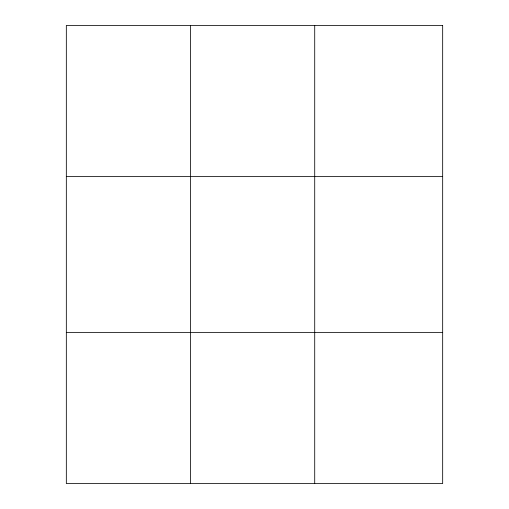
<?xml version="1.0" encoding="UTF-8"?>
<svg xmlns="http://www.w3.org/2000/svg" width="509" height="509" viewBox="0 0 509 509"><rect width="100%" height="100%" fill="white"/><g stroke="black" fill="none" stroke-linecap="round" stroke-linejoin="round"><path stroke-width="0.76" d="M190.525 25.45L190.525 483.55M314.715 25.45L314.715 483.55M66.329 176.623L442.671 176.623M66.329 332.377L442.671 332.377M442.671 25.45L442.671 483.55L66.329 483.55L66.329 25.45L442.671 25.45"/></g></svg>
